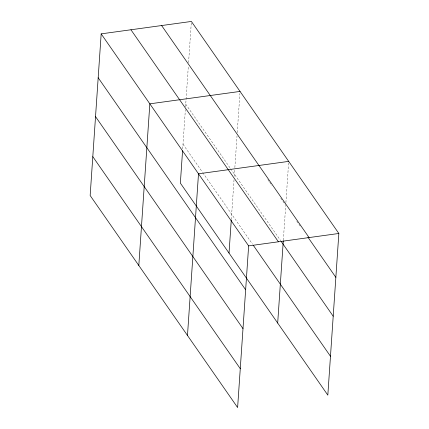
<?xml version="1.0" encoding="UTF-8"?>
<svg xmlns="http://www.w3.org/2000/svg" width="429" height="429" viewBox="0 0 429 429"><rect width="100%" height="100%" fill="white"/><g stroke="black" fill="none" stroke-linecap="round" stroke-linejoin="round"><path stroke-width="0.32" stroke-dasharray="2.15 1.61" d="M182.695 148.858L185.376 109.54M185.559 106.869L188.347 65.991M188.572 62.677L191.382 21.45M231.317 219.482L234.041 179.51M234.266 176.169L234.674 170.216M234.856 167.583L237.012 135.961M237.237 132.641L239.913 93.415M283.338 240.186L285.719 205.271M285.896 202.611L288.712 161.384M267.852 179.579L269.369 181.767M269.75 182.314L272.029 185.591M280.775 198.166L285.339 204.724M296.814 221.23L301.029 227.284M185.741 104.199L230.223 168.157M230.604 168.704L280.786 240.857M183.011 144.246L202.402 172.126M202.783 172.667L252.584 244.278"/><path stroke-width="0.64" d="M101.174 33.864L90.154 195.527L237.618 407.55L248.638 245.887L101.174 33.864L191.382 21.45L338.846 233.473L327.826 395.136L180.362 183.113L182.561 150.831M138.814 265.492L149.839 103.834L240.047 91.42M187.478 335.462L198.498 173.799L288.712 161.384M229.027 253.078L231.269 220.141M277.686 323.048L283.29 240.841M248.638 245.887L338.846 233.473M161.615 25.547L309.078 237.569M307.915 237.189L335.853 277.359M281.167 241.404L333.204 316.227M130.942 29.767L278.405 241.79M253.346 245.372L330.475 356.268M98.182 77.751L245.645 289.773M95.533 116.613L242.996 328.641M92.803 156.66L240.267 368.683"/></g></svg>
